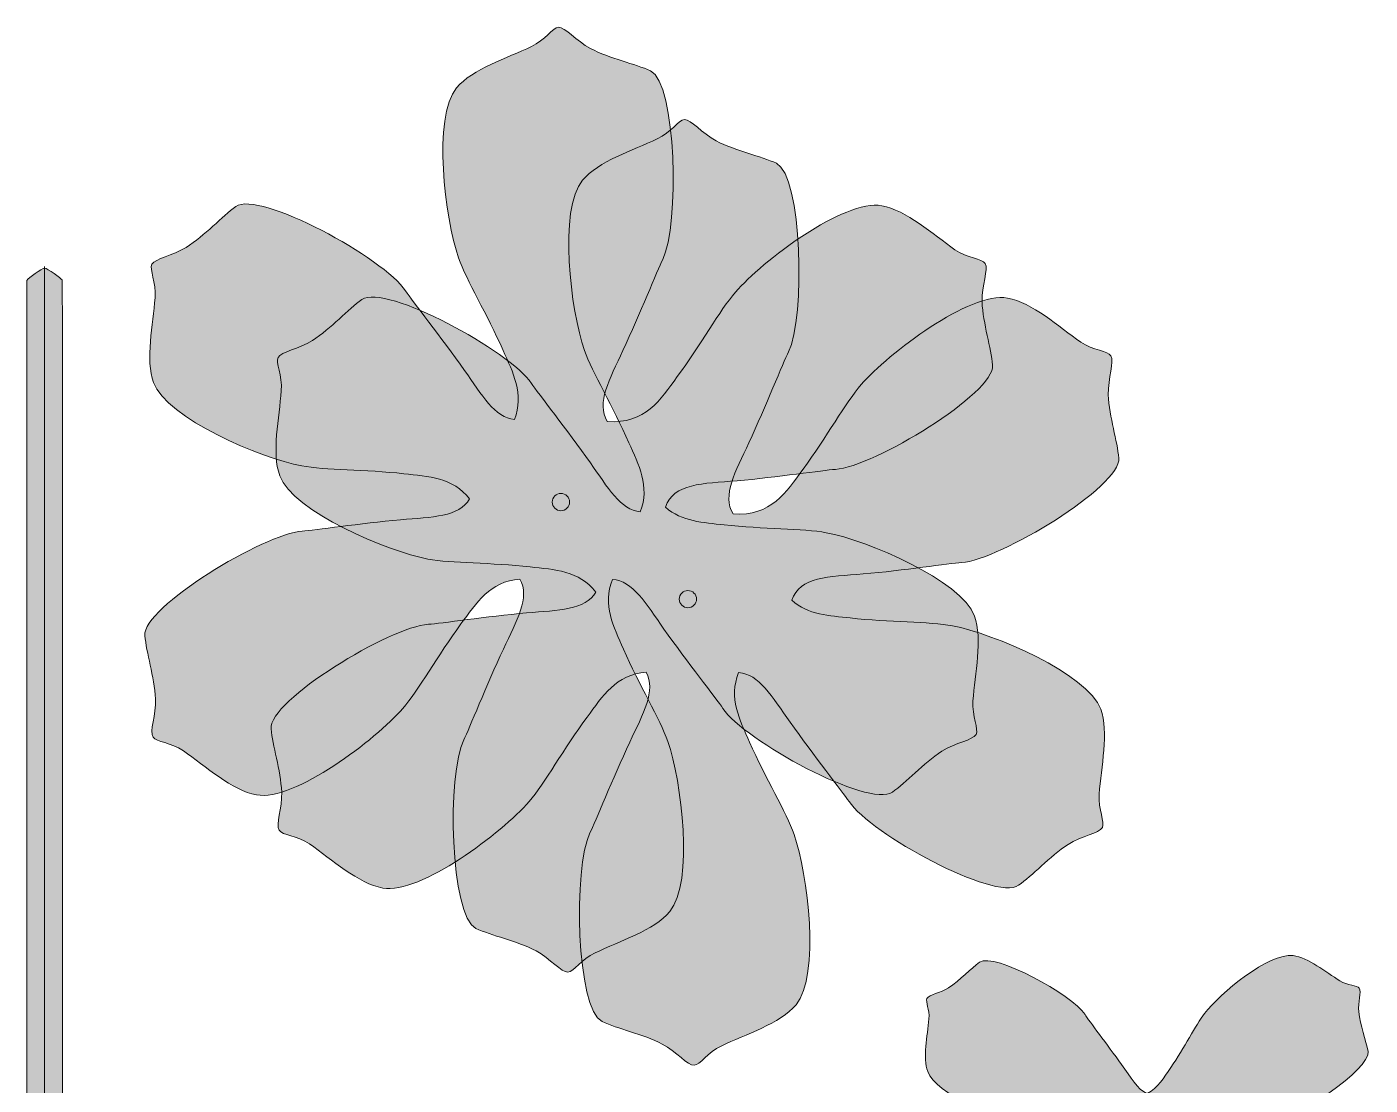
# Model space of a CAD drawing. Header units: inches. Extents: x 0.3 to 8.5, y 0.5 to 11.5.
# Drawn here: x 0.331 to 5.075, y 7.802 to 11.542 of the extents above; entities that cross this region are included whole.
import ezdxf

# ---------------------------------------------------------------- set-up
doc = ezdxf.new("R2010")
doc.units = ezdxf.units.IN
doc.header["$MEASUREMENT"] = 0
doc.layers.add('Paper Pinecone', color=7, linetype='Continuous')

# ---------------------------------------------------------------- blocks, each defined once
blk = doc.blocks.new('block 2')
at = {"layer": 'Paper Pinecone', "true_color": 0x66471f}
h = blk.add_hatch(color=49, dxfattribs=at)
h.dxf.hatch_style = 2
edge = h.paths.add_edge_path()
edge.add_spline(control_points=[(2.8389, 9.9375), (2.9792, 9.95), (3.1431, 9.975), (3.1861, 9.9778), (3.3194, 9.9861), (3.7514, 10.2472), (3.7417, 10.3472), (3.7361, 10.4056), (3.7083, 10.4917), (3.7042, 10.5708), (3.7028, 10.6278), (3.7278, 10.6847), (3.7153, 10.7056), (3.7042, 10.7236), (3.6528, 10.7236), (3.6083, 10.7542), (3.5306, 10.8083), (3.4361, 10.8944), (3.35, 10.9097), (3.2167, 10.9333), (2.9278, 10.7139), (2.8333, 10.6042), (2.7778, 10.5403), (2.7097, 10.4167), (2.6278, 10.3056), (2.5681, 10.2236), (2.5153, 10.1375), (2.3806, 10.1472), (2.3403, 10.2125), (2.3889, 10.2958), (2.4361, 10.3986), (2.4958, 10.5264), (2.5569, 10.6806), (2.5764, 10.7194), (2.6361, 10.8389), (2.625, 11.3431), (2.5333, 11.3861), (2.4792, 11.4111), (2.3903, 11.4292), (2.3208, 11.4653), (2.2708, 11.4917), (2.2319, 11.5417), (2.2083, 11.5403), (2.1875, 11.5389), (2.1611, 11.4944), (2.1125, 11.4722), (2.0264, 11.4306), (1.9042, 11.3931), (1.8486, 11.3264), (1.7625, 11.2222), (1.8069, 10.8639), (1.8556, 10.725), (1.8833, 10.6458), (1.9569, 10.525), (2.0125, 10.3986), (2.0472, 10.3208), (2.0875, 10.2444), (2.0528, 10.1542), (1.9833, 10.1611), (1.9375, 10.2403), (1.8764, 10.3278), (1.7944, 10.4431), (1.6917, 10.5736), (1.6681, 10.6083), (1.5931, 10.7236), (1.1514, 10.9653), (1.0681, 10.9069), (1.0208, 10.8722), (0.9597, 10.8042), (0.8931, 10.7625), (0.8458, 10.7319), (0.7833, 10.7236), (0.7722, 10.7028), (0.7625, 10.6847), (0.7875, 10.6389), (0.7833, 10.5847), (0.7764, 10.4903), (0.7486, 10.3653), (0.7778, 10.2847), (0.825, 10.1583), (1.1583, 10.0167), (1.3014, 9.9903), (1.3833, 9.975), (1.5264, 9.9778), (1.6625, 9.9625), (1.7486, 9.9528), (1.8347, 9.95), (1.8944, 9.8736), (1.8569, 9.8097), (1.7625, 9.8097), (1.65, 9.8), (1.5097, 9.7875), (1.3458, 9.7625), (1.3028, 9.7597), (1.1694, 9.7514), (0.7375, 9.4903), (0.7472, 9.3903), (0.7528, 9.3319), (0.7806, 9.2458), (0.7847, 9.1667), (0.7875, 9.1097), (0.7625, 9.0528), (0.7764, 9.0319), (0.7875, 9.0139), (0.8389, 9.0139), (0.8833, 8.9833), (0.9611, 8.9292), (1.0556, 8.8431), (1.1417, 8.8278), (1.275, 8.8042), (1.5639, 9.0236), (1.6583, 9.1333), (1.7139, 9.1972), (1.7819, 9.3208), (1.8639, 9.4319), (1.9181, 9.5056), (1.9653, 9.5819), (2.0722, 9.5903), (2.1083, 9.525), (2.0611, 9.4444), (2.0139, 9.3431), (1.9542, 9.2153), (1.8931, 9.0611), (1.8736, 9.0222), (1.8139, 8.9028), (1.825, 8.3986), (1.9167, 8.3556), (1.9708, 8.3306), (2.0597, 8.3125), (2.1292, 8.2764), (2.1792, 8.25), (2.2181, 8.2), (2.2417, 8.2014), (2.2625, 8.2028), (2.2889, 8.2472), (2.3375, 8.2694), (2.4236, 8.3111), (2.5458, 8.3486), (2.6014, 8.4153), (2.6875, 8.5194), (2.6431, 8.8778), (2.5944, 9.0167), (2.5667, 9.0958), (2.4931, 9.2167), (2.4375, 9.3431), (2.4028, 9.4222), (2.3625, 9.4986), (2.3986, 9.5889), (2.4708, 9.5847), (2.5167, 9.5042), (2.5806, 9.4139), (2.6625, 9.2986), (2.7653, 9.1681), (2.7889, 9.1333), (2.8625, 9.0208), (3.3042, 8.7792), (3.3875, 8.8375), (3.4361, 8.8708), (3.4958, 8.9389), (3.5625, 8.9819), (3.6097, 9.0125), (3.6722, 9.0208), (3.6833, 9.0417), (3.6931, 9.0597), (3.6681, 9.1056), (3.6722, 9.1597), (3.6792, 9.2542), (3.7069, 9.3792), (3.6778, 9.4597), (3.6306, 9.5861), (3.2972, 9.7278), (3.1542, 9.7542), (3.0722, 9.7694), (2.9292, 9.7667), (2.7931, 9.7819), (2.7194, 9.7903), (2.6444, 9.7931), (2.5861, 9.8444), (2.6153, 9.9292), (2.7167, 9.9278), (2.8389, 9.9375)], knot_values=[0, 0, 0, 0, 1, 1, 1, 2, 2, 2, 3, 3, 3, 4, 4, 4, 5, 5, 5, 6, 6, 6, 7, 7, 7, 8, 8, 8, 9, 9, 9, 10, 10, 10, 11, 11, 11, 12, 12, 12, 13, 13, 13, 14, 14, 14, 15, 15, 15, 16, 16, 16, 17, 17, 17, 18, 18, 18, 19, 19, 19, 20, 20, 20, 21, 21, 21, 22, 22, 22, 23, 23, 23, 24, 24, 24, 25, 25, 25, 26, 26, 26, 27, 27, 27, 28, 28, 28, 29, 29, 29, 30, 30, 30, 31, 31, 31, 32, 32, 32, 33, 33, 33, 34, 34, 34, 35, 35, 35, 36, 36, 36, 37, 37, 37, 38, 38, 38, 39, 39, 39, 40, 40, 40, 41, 41, 41, 42, 42, 42, 43, 43, 43, 44, 44, 44, 45, 45, 45, 46, 46, 46, 47, 47, 47, 48, 48, 48, 49, 49, 49, 50, 50, 50, 51, 51, 51, 52, 52, 52, 53, 53, 53, 54, 54, 54, 55, 55, 55, 56, 56, 56, 57, 57, 57, 58, 58, 58, 59, 59, 59, 60, 60, 60, 60], degree=3, periodic=1)
edge = h.paths.add_edge_path()
edge.add_spline(control_points=[(2.2167, 9.8319), (2.2, 9.8319), (2.1861, 9.8458), (2.1861, 9.8625), (2.1861, 9.8792), (2.2, 9.8931), (2.2167, 9.8931), (2.2333, 9.8931), (2.2472, 9.8792), (2.2472, 9.8625), (2.2472, 9.8458), (2.2333, 9.8319), (2.2167, 9.8319)], knot_values=[0, 0, 0, 0, 1, 1, 1, 2, 2, 2, 3, 3, 3, 4, 4, 4, 4], degree=3, periodic=1)
at = {"layer": 'Paper Pinecone', "true_color": 0xb2906b}
h = blk.add_hatch(color=33, dxfattribs=at)
h.dxf.hatch_style = 2
edge = h.paths.add_edge_path()
edge.add_spline(control_points=[(3.2847, 9.6083), (3.425, 9.6208), (3.5889, 9.6458), (3.6319, 9.6486), (3.7653, 9.6569), (4.1972, 9.9181), (4.1875, 10.0181), (4.1819, 10.0764), (4.1542, 10.1625), (4.15, 10.2417), (4.1486, 10.3014), (4.1722, 10.3583), (4.1597, 10.3792), (4.1486, 10.3972), (4.0972, 10.3972), (4.0528, 10.4278), (3.975, 10.4819), (3.8806, 10.5681), (3.7944, 10.5833), (3.6611, 10.6069), (3.3722, 10.3875), (3.2778, 10.2778), (3.2222, 10.2139), (3.1542, 10.0903), (3.0722, 9.9792), (3.0125, 9.8972), (2.9597, 9.8111), (2.825, 9.8208), (2.7847, 9.8861), (2.8333, 9.9694), (2.8806, 10.0722), (2.9403, 10.2), (3.0014, 10.3542), (3.0208, 10.3931), (3.0806, 10.5125), (3.0694, 11.0167), (2.9778, 11.0597), (2.9236, 11.0847), (2.8347, 11.1028), (2.7653, 11.1389), (2.7153, 11.1653), (2.6764, 11.2153), (2.6528, 11.2139), (2.6319, 11.2125), (2.6056, 11.1681), (2.5569, 11.1458), (2.4708, 11.1042), (2.3486, 11.0667), (2.2931, 11), (2.2069, 10.8958), (2.2514, 10.5375), (2.3, 10.3986), (2.3278, 10.3194), (2.4014, 10.1986), (2.4569, 10.0722), (2.4917, 9.9944), (2.5319, 9.9181), (2.4972, 9.8278), (2.4278, 9.8347), (2.3819, 9.9139), (2.3208, 10.0014), (2.2389, 10.1167), (2.1361, 10.2472), (2.1125, 10.2819), (2.0389, 10.3944), (1.5972, 10.6361), (1.5139, 10.5778), (1.4653, 10.5444), (1.4056, 10.4764), (1.3389, 10.4333), (1.2917, 10.4028), (1.2292, 10.3944), (1.2181, 10.3736), (1.2083, 10.3556), (1.2333, 10.3097), (1.2292, 10.2556), (1.2222, 10.1611), (1.1944, 10.0361), (1.2236, 9.9556), (1.2708, 9.8292), (1.6042, 9.6875), (1.7472, 9.6611), (1.8292, 9.6458), (1.9722, 9.6486), (2.1083, 9.6333), (2.1944, 9.6236), (2.2806, 9.6208), (2.3403, 9.5444), (2.3028, 9.4806), (2.2083, 9.4806), (2.0958, 9.4708), (1.9556, 9.4583), (1.7917, 9.4333), (1.7486, 9.4306), (1.6153, 9.4222), (1.1833, 9.1611), (1.1931, 9.0611), (1.1986, 9.0028), (1.2264, 8.9167), (1.2306, 8.8375), (1.2333, 8.7806), (1.2083, 8.7236), (1.2222, 8.7028), (1.2333, 8.6847), (1.2847, 8.6847), (1.3292, 8.6542), (1.4069, 8.6), (1.5014, 8.5139), (1.5875, 8.4986), (1.7208, 8.475), (2.0097, 8.6944), (2.1042, 8.8042), (2.1597, 8.8681), (2.2278, 8.9917), (2.3097, 9.1028), (2.3639, 9.1764), (2.4111, 9.2528), (2.5181, 9.2611), (2.5542, 9.1958), (2.5069, 9.1153), (2.4597, 9.0139), (2.4, 8.8861), (2.3389, 8.7319), (2.3194, 8.6931), (2.2597, 8.5736), (2.2708, 8.0694), (2.3625, 8.0264), (2.4167, 8.0014), (2.5056, 7.9833), (2.575, 7.9472), (2.625, 7.9208), (2.6639, 7.8708), (2.6875, 7.8722), (2.7083, 7.8736), (2.7347, 7.9181), (2.7833, 7.9403), (2.8694, 7.9819), (2.9917, 8.0194), (3.0472, 8.0861), (3.1333, 8.1903), (3.0889, 8.5486), (3.0403, 8.6875), (3.0125, 8.7667), (2.9389, 8.8875), (2.8833, 9.0139), (2.8486, 9.0931), (2.8083, 9.1694), (2.8444, 9.2597), (2.9167, 9.2556), (2.9625, 9.175), (3.0264, 9.0847), (3.1083, 8.9694), (3.2111, 8.8389), (3.2347, 8.8042), (3.3083, 8.6917), (3.75, 8.45), (3.8333, 8.5083), (3.8819, 8.5417), (3.9417, 8.6097), (4.0083, 8.6528), (4.0556, 8.6833), (4.1181, 8.6917), (4.1292, 8.7125), (4.1389, 8.7306), (4.1139, 8.7764), (4.1181, 8.8306), (4.125, 8.925), (4.1528, 9.05), (4.1236, 9.1306), (4.0764, 9.2569), (3.7431, 9.3986), (3.6, 9.425), (3.5181, 9.4403), (3.375, 9.4375), (3.2389, 9.4528), (3.1653, 9.4611), (3.0903, 9.4639), (3.0319, 9.5153), (3.0611, 9.6), (3.1625, 9.5986), (3.2847, 9.6083)], knot_values=[0, 0, 0, 0, 1, 1, 1, 2, 2, 2, 3, 3, 3, 4, 4, 4, 5, 5, 5, 6, 6, 6, 7, 7, 7, 8, 8, 8, 9, 9, 9, 10, 10, 10, 11, 11, 11, 12, 12, 12, 13, 13, 13, 14, 14, 14, 15, 15, 15, 16, 16, 16, 17, 17, 17, 18, 18, 18, 19, 19, 19, 20, 20, 20, 21, 21, 21, 22, 22, 22, 23, 23, 23, 24, 24, 24, 25, 25, 25, 26, 26, 26, 27, 27, 27, 28, 28, 28, 29, 29, 29, 30, 30, 30, 31, 31, 31, 32, 32, 32, 33, 33, 33, 34, 34, 34, 35, 35, 35, 36, 36, 36, 37, 37, 37, 38, 38, 38, 39, 39, 39, 40, 40, 40, 41, 41, 41, 42, 42, 42, 43, 43, 43, 44, 44, 44, 45, 45, 45, 46, 46, 46, 47, 47, 47, 48, 48, 48, 49, 49, 49, 50, 50, 50, 51, 51, 51, 52, 52, 52, 53, 53, 53, 54, 54, 54, 55, 55, 55, 56, 56, 56, 57, 57, 57, 58, 58, 58, 59, 59, 59, 60, 60, 60, 60], degree=3, periodic=1)
edge = h.paths.add_edge_path()
edge.add_spline(control_points=[(2.6653, 9.4889), (2.6486, 9.4889), (2.6347, 9.5028), (2.6347, 9.5194), (2.6347, 9.5361), (2.6486, 9.55), (2.6653, 9.55), (2.6819, 9.55), (2.6958, 9.5361), (2.6958, 9.5194), (2.6958, 9.5042), (2.6819, 9.4889), (2.6653, 9.4889)], knot_values=[0, 0, 0, 0, 1, 1, 1, 2, 2, 2, 3, 3, 3, 4, 4, 4, 4], degree=3, periodic=1)
at = {"layer": 'Paper Pinecone', "true_color": 0x66471f}
h = blk.add_hatch(color=49, dxfattribs=at)
h.dxf.hatch_style = 2
edge = h.paths.add_edge_path()
edge.add_spline(control_points=[(5.0347, 8.0611), (5.0306, 8.0958), (5.0458, 8.1319), (5.0361, 8.1444), (5.0292, 8.1556), (4.9958, 8.1542), (4.9681, 8.1708), (4.9181, 8.2014), (4.8569, 8.2528), (4.8028, 8.2597), (4.7181, 8.2708), (4.5444, 8.1264), (4.4903, 8.0556), (4.4583, 8.0139), (4.4194, 7.9347), (4.3708, 7.8639), (4.3458, 7.8292), (4.3264, 7.7917), (4.2875, 7.7722), (4.2875, 7.7722), (4.2861, 7.7722), (4.2861, 7.7722), (4.2528, 7.7875), (4.2292, 7.8292), (4.1972, 7.875), (4.1458, 7.9458), (4.0819, 8.0292), (4.0681, 8.0514), (4.0222, 8.1208), (3.7472, 8.2736), (3.6958, 8.2361), (3.6653, 8.2153), (3.6278, 8.1736), (3.5861, 8.1458), (3.5569, 8.1278), (3.5167, 8.1222), (3.5097, 8.1083), (3.5042, 8.0958), (3.5194, 8.0694), (3.5167, 8.0361), (3.5111, 7.9764), (3.4944, 7.8986), (3.5125, 7.85), (3.5417, 7.7708), (3.75, 7.6833), (3.8389, 7.6653), (3.8903, 7.6556), (3.9792, 7.6583), (4.0653, 7.6472), (4.1097, 7.6417), (4.1569, 7.6389), (4.1931, 7.6083), (4.1944, 7.5736), (4.1708, 7.5333), (4.1486, 7.4847), (4.1111, 7.4042), (4.0736, 7.3083), (4.0611, 7.2833), (4.0222, 7.2097), (4.0292, 6.8958), (4.0861, 6.8694), (4.1194, 6.8542), (4.175, 6.8417), (4.2194, 6.8194), (4.2514, 6.8042), (4.275, 6.7722), (4.2889, 6.7722), (4.3014, 6.7736), (4.3194, 6.8), (4.35, 6.8153), (4.4028, 6.8403), (4.4806, 6.8639), (4.5139, 6.9056), (4.5681, 6.9708), (4.5417, 7.1944), (4.5111, 7.2806), (4.4944, 7.3306), (4.4472, 7.4056), (4.4139, 7.4847), (4.3958, 7.525), (4.375, 7.5639), (4.3819, 7.6069), (4.4097, 7.6306), (4.4597, 7.6319), (4.5153, 7.6403), (4.6028, 7.6514), (4.7042, 7.6708), (4.7319, 7.675), (4.8153, 7.6847), (5.075, 7.8569), (5.0681, 7.9208), (5.0597, 7.9611), (5.0403, 8.0139), (5.0347, 8.0611)], knot_values=[0, 0, 0, 0, 1, 1, 1, 2, 2, 2, 3, 3, 3, 4, 4, 4, 5, 5, 5, 6, 6, 6, 7, 7, 7, 8, 8, 8, 9, 9, 9, 10, 10, 10, 11, 11, 11, 12, 12, 12, 13, 13, 13, 14, 14, 14, 15, 15, 15, 16, 16, 16, 17, 17, 17, 18, 18, 18, 19, 19, 19, 20, 20, 20, 21, 21, 21, 22, 22, 22, 23, 23, 23, 24, 24, 24, 25, 25, 25, 26, 26, 26, 27, 27, 27, 28, 28, 28, 29, 29, 29, 30, 30, 30, 31, 31, 31, 31], degree=3, periodic=1)
edge = h.paths.add_edge_path()
edge.add_spline(control_points=[(4.2667, 7.6625), (4.2486, 7.6583), (4.2306, 7.6708), (4.2264, 7.6889), (4.2222, 7.7069), (4.2347, 7.725), (4.2528, 7.7292), (4.2708, 7.7333), (4.2889, 7.7208), (4.2931, 7.7028), (4.2972, 7.6847), (4.2847, 7.6667), (4.2667, 7.6625)], knot_values=[0, 0, 0, 0, 1, 1, 1, 2, 2, 2, 3, 3, 3, 4, 4, 4, 4], degree=3, periodic=1)
at = {"layer": 'Paper Pinecone', "lineweight": 0}
for points, knots in [([(2.8389, 9.9375), (2.9792, 9.95), (3.1431, 9.975), (3.1861, 9.9778), (3.3194, 9.9861), (3.7514, 10.2472), (3.7417, 10.3472), (3.7361, 10.4056), (3.7083, 10.4917), (3.7042, 10.5708), (3.7028, 10.6278), (3.7278, 10.6847), (3.7153, 10.7056), (3.7042, 10.7236), (3.6528, 10.7236), (3.6083, 10.7542), (3.5306, 10.8083), (3.4361, 10.8944), (3.35, 10.9097), (3.2167, 10.9333), (2.9278, 10.7139), (2.8333, 10.6042), (2.7778, 10.5403), (2.7097, 10.4167), (2.6278, 10.3056), (2.5681, 10.2236), (2.5153, 10.1375), (2.3806, 10.1472), (2.3403, 10.2125), (2.3889, 10.2958), (2.4361, 10.3986), (2.4958, 10.5264), (2.5569, 10.6806), (2.5764, 10.7194), (2.6361, 10.8389), (2.625, 11.3431), (2.5333, 11.3861), (2.4792, 11.4111), (2.3903, 11.4292), (2.3208, 11.4653), (2.2708, 11.4917), (2.2319, 11.5417), (2.2083, 11.5403), (2.1875, 11.5389), (2.1611, 11.4944), (2.1125, 11.4722), (2.0264, 11.4306), (1.9042, 11.3931), (1.8486, 11.3264), (1.7625, 11.2222), (1.8069, 10.8639), (1.8556, 10.725), (1.8833, 10.6458), (1.9569, 10.525), (2.0125, 10.3986), (2.0472, 10.3208), (2.0875, 10.2444), (2.0528, 10.1542), (1.9833, 10.1611), (1.9375, 10.2403), (1.8764, 10.3278), (1.7944, 10.4431), (1.6917, 10.5736), (1.6681, 10.6083), (1.5931, 10.7236), (1.1514, 10.9653), (1.0681, 10.9069), (1.0208, 10.8722), (0.9597, 10.8042), (0.8931, 10.7625), (0.8458, 10.7319), (0.7833, 10.7236), (0.7722, 10.7028), (0.7625, 10.6847), (0.7875, 10.6389), (0.7833, 10.5847), (0.7764, 10.4903), (0.7486, 10.3653), (0.7778, 10.2847), (0.825, 10.1583), (1.1583, 10.0167), (1.3014, 9.9903), (1.3833, 9.975), (1.5264, 9.9778), (1.6625, 9.9625), (1.7486, 9.9528), (1.8347, 9.95), (1.8944, 9.8736), (1.8569, 9.8097), (1.7625, 9.8097), (1.65, 9.8), (1.5097, 9.7875), (1.3458, 9.7625), (1.3028, 9.7597), (1.1694, 9.7514), (0.7375, 9.4903), (0.7472, 9.3903), (0.7528, 9.3319), (0.7806, 9.2458), (0.7847, 9.1667), (0.7875, 9.1097), (0.7625, 9.0528), (0.7764, 9.0319), (0.7875, 9.0139), (0.8389, 9.0139), (0.8833, 8.9833), (0.9611, 8.9292), (1.0556, 8.8431), (1.1417, 8.8278), (1.275, 8.8042), (1.5639, 9.0236), (1.6583, 9.1333), (1.7139, 9.1972), (1.7819, 9.3208), (1.8639, 9.4319), (1.9181, 9.5056), (1.9653, 9.5819), (2.0722, 9.5903), (2.1083, 9.525), (2.0611, 9.4444), (2.0139, 9.3431), (1.9542, 9.2153), (1.8931, 9.0611), (1.8736, 9.0222), (1.8139, 8.9028), (1.825, 8.3986), (1.9167, 8.3556), (1.9708, 8.3306), (2.0597, 8.3125), (2.1292, 8.2764), (2.1792, 8.25), (2.2181, 8.2), (2.2417, 8.2014), (2.2625, 8.2028), (2.2889, 8.2472), (2.3375, 8.2694), (2.4236, 8.3111), (2.5458, 8.3486), (2.6014, 8.4153), (2.6875, 8.5194), (2.6431, 8.8778), (2.5944, 9.0167), (2.5667, 9.0958), (2.4931, 9.2167), (2.4375, 9.3431), (2.4028, 9.4222), (2.3625, 9.4986), (2.3986, 9.5889), (2.4708, 9.5847), (2.5167, 9.5042), (2.5806, 9.4139), (2.6625, 9.2986), (2.7653, 9.1681), (2.7889, 9.1333), (2.8625, 9.0208), (3.3042, 8.7792), (3.3875, 8.8375), (3.4361, 8.8708), (3.4958, 8.9389), (3.5625, 8.9819), (3.6097, 9.0125), (3.6722, 9.0208), (3.6833, 9.0417), (3.6931, 9.0597), (3.6681, 9.1056), (3.6722, 9.1597), (3.6792, 9.2542), (3.7069, 9.3792), (3.6778, 9.4597), (3.6306, 9.5861), (3.2972, 9.7278), (3.1542, 9.7542), (3.0722, 9.7694), (2.9292, 9.7667), (2.7931, 9.7819), (2.7194, 9.7903), (2.6444, 9.7931), (2.5861, 9.8444), (2.6153, 9.9292), (2.7167, 9.9278), (2.8389, 9.9375)], [0, 0, 0, 0, 1, 1, 1, 2, 2, 2, 3, 3, 3, 4, 4, 4, 5, 5, 5, 6, 6, 6, 7, 7, 7, 8, 8, 8, 9, 9, 9, 10, 10, 10, 11, 11, 11, 12, 12, 12, 13, 13, 13, 14, 14, 14, 15, 15, 15, 16, 16, 16, 17, 17, 17, 18, 18, 18, 19, 19, 19, 20, 20, 20, 21, 21, 21, 22, 22, 22, 23, 23, 23, 24, 24, 24, 25, 25, 25, 26, 26, 26, 27, 27, 27, 28, 28, 28, 29, 29, 29, 30, 30, 30, 31, 31, 31, 32, 32, 32, 33, 33, 33, 34, 34, 34, 35, 35, 35, 36, 36, 36, 37, 37, 37, 38, 38, 38, 39, 39, 39, 40, 40, 40, 41, 41, 41, 42, 42, 42, 43, 43, 43, 44, 44, 44, 45, 45, 45, 46, 46, 46, 47, 47, 47, 48, 48, 48, 49, 49, 49, 50, 50, 50, 51, 51, 51, 52, 52, 52, 53, 53, 53, 54, 54, 54, 55, 55, 55, 56, 56, 56, 57, 57, 57, 58, 58, 58, 59, 59, 59, 60, 60, 60, 60]), ([(3.2847, 9.6083), (3.425, 9.6208), (3.5889, 9.6458), (3.6319, 9.6486), (3.7653, 9.6569), (4.1972, 9.9181), (4.1875, 10.0181), (4.1819, 10.0764), (4.1542, 10.1625), (4.15, 10.2417), (4.1486, 10.3014), (4.1722, 10.3583), (4.1597, 10.3792), (4.1486, 10.3972), (4.0972, 10.3972), (4.0528, 10.4278), (3.975, 10.4819), (3.8806, 10.5681), (3.7944, 10.5833), (3.6611, 10.6069), (3.3722, 10.3875), (3.2778, 10.2778), (3.2222, 10.2139), (3.1542, 10.0903), (3.0722, 9.9792), (3.0125, 9.8972), (2.9597, 9.8111), (2.825, 9.8208), (2.7847, 9.8861), (2.8333, 9.9694), (2.8806, 10.0722), (2.9403, 10.2), (3.0014, 10.3542), (3.0208, 10.3931), (3.0806, 10.5125), (3.0694, 11.0167), (2.9778, 11.0597), (2.9236, 11.0847), (2.8347, 11.1028), (2.7653, 11.1389), (2.7153, 11.1653), (2.6764, 11.2153), (2.6528, 11.2139), (2.6319, 11.2125), (2.6056, 11.1681), (2.5569, 11.1458), (2.4708, 11.1042), (2.3486, 11.0667), (2.2931, 11), (2.2069, 10.8958), (2.2514, 10.5375), (2.3, 10.3986), (2.3278, 10.3194), (2.4014, 10.1986), (2.4569, 10.0722), (2.4917, 9.9944), (2.5319, 9.9181), (2.4972, 9.8278), (2.4278, 9.8347), (2.3819, 9.9139), (2.3208, 10.0014), (2.2389, 10.1167), (2.1361, 10.2472), (2.1125, 10.2819), (2.0389, 10.3944), (1.5972, 10.6361), (1.5139, 10.5778), (1.4653, 10.5444), (1.4056, 10.4764), (1.3389, 10.4333), (1.2917, 10.4028), (1.2292, 10.3944), (1.2181, 10.3736), (1.2083, 10.3556), (1.2333, 10.3097), (1.2292, 10.2556), (1.2222, 10.1611), (1.1944, 10.0361), (1.2236, 9.9556), (1.2708, 9.8292), (1.6042, 9.6875), (1.7472, 9.6611), (1.8292, 9.6458), (1.9722, 9.6486), (2.1083, 9.6333), (2.1944, 9.6236), (2.2806, 9.6208), (2.3403, 9.5444), (2.3028, 9.4806), (2.2083, 9.4806), (2.0958, 9.4708), (1.9556, 9.4583), (1.7917, 9.4333), (1.7486, 9.4306), (1.6153, 9.4222), (1.1833, 9.1611), (1.1931, 9.0611), (1.1986, 9.0028), (1.2264, 8.9167), (1.2306, 8.8375), (1.2333, 8.7806), (1.2083, 8.7236), (1.2222, 8.7028), (1.2333, 8.6847), (1.2847, 8.6847), (1.3292, 8.6542), (1.4069, 8.6), (1.5014, 8.5139), (1.5875, 8.4986), (1.7208, 8.475), (2.0097, 8.6944), (2.1042, 8.8042), (2.1597, 8.8681), (2.2278, 8.9917), (2.3097, 9.1028), (2.3639, 9.1764), (2.4111, 9.2528), (2.5181, 9.2611), (2.5542, 9.1958), (2.5069, 9.1153), (2.4597, 9.0139), (2.4, 8.8861), (2.3389, 8.7319), (2.3194, 8.6931), (2.2597, 8.5736), (2.2708, 8.0694), (2.3625, 8.0264), (2.4167, 8.0014), (2.5056, 7.9833), (2.575, 7.9472), (2.625, 7.9208), (2.6639, 7.8708), (2.6875, 7.8722), (2.7083, 7.8736), (2.7347, 7.9181), (2.7833, 7.9403), (2.8694, 7.9819), (2.9917, 8.0194), (3.0472, 8.0861), (3.1333, 8.1903), (3.0889, 8.5486), (3.0403, 8.6875), (3.0125, 8.7667), (2.9389, 8.8875), (2.8833, 9.0139), (2.8486, 9.0931), (2.8083, 9.1694), (2.8444, 9.2597), (2.9167, 9.2556), (2.9625, 9.175), (3.0264, 9.0847), (3.1083, 8.9694), (3.2111, 8.8389), (3.2347, 8.8042), (3.3083, 8.6917), (3.75, 8.45), (3.8333, 8.5083), (3.8819, 8.5417), (3.9417, 8.6097), (4.0083, 8.6528), (4.0556, 8.6833), (4.1181, 8.6917), (4.1292, 8.7125), (4.1389, 8.7306), (4.1139, 8.7764), (4.1181, 8.8306), (4.125, 8.925), (4.1528, 9.05), (4.1236, 9.1306), (4.0764, 9.2569), (3.7431, 9.3986), (3.6, 9.425), (3.5181, 9.4403), (3.375, 9.4375), (3.2389, 9.4528), (3.1653, 9.4611), (3.0903, 9.4639), (3.0319, 9.5153), (3.0611, 9.6), (3.1625, 9.5986), (3.2847, 9.6083)], [0, 0, 0, 0, 1, 1, 1, 2, 2, 2, 3, 3, 3, 4, 4, 4, 5, 5, 5, 6, 6, 6, 7, 7, 7, 8, 8, 8, 9, 9, 9, 10, 10, 10, 11, 11, 11, 12, 12, 12, 13, 13, 13, 14, 14, 14, 15, 15, 15, 16, 16, 16, 17, 17, 17, 18, 18, 18, 19, 19, 19, 20, 20, 20, 21, 21, 21, 22, 22, 22, 23, 23, 23, 24, 24, 24, 25, 25, 25, 26, 26, 26, 27, 27, 27, 28, 28, 28, 29, 29, 29, 30, 30, 30, 31, 31, 31, 32, 32, 32, 33, 33, 33, 34, 34, 34, 35, 35, 35, 36, 36, 36, 37, 37, 37, 38, 38, 38, 39, 39, 39, 40, 40, 40, 41, 41, 41, 42, 42, 42, 43, 43, 43, 44, 44, 44, 45, 45, 45, 46, 46, 46, 47, 47, 47, 48, 48, 48, 49, 49, 49, 50, 50, 50, 51, 51, 51, 52, 52, 52, 53, 53, 53, 54, 54, 54, 55, 55, 55, 56, 56, 56, 57, 57, 57, 58, 58, 58, 59, 59, 59, 60, 60, 60, 60]), ([(2.2167, 9.8319), (2.2, 9.8319), (2.1861, 9.8458), (2.1861, 9.8625), (2.1861, 9.8792), (2.2, 9.8931), (2.2167, 9.8931), (2.2333, 9.8931), (2.2472, 9.8792), (2.2472, 9.8625), (2.2472, 9.8458), (2.2333, 9.8319), (2.2167, 9.8319)], [0, 0, 0, 0, 1, 1, 1, 2, 2, 2, 3, 3, 3, 4, 4, 4, 4]), ([(2.6653, 9.4889), (2.6486, 9.4889), (2.6347, 9.5028), (2.6347, 9.5194), (2.6347, 9.5361), (2.6486, 9.55), (2.6653, 9.55), (2.6819, 9.55), (2.6958, 9.5361), (2.6958, 9.5194), (2.6958, 9.5042), (2.6819, 9.4889), (2.6653, 9.4889)], [0, 0, 0, 0, 1, 1, 1, 2, 2, 2, 3, 3, 3, 4, 4, 4, 4]), ([(5.0347, 8.0611), (5.0306, 8.0958), (5.0458, 8.1319), (5.0361, 8.1444), (5.0292, 8.1556), (4.9958, 8.1542), (4.9681, 8.1708), (4.9181, 8.2014), (4.8569, 8.2528), (4.8028, 8.2597), (4.7181, 8.2708), (4.5444, 8.1264), (4.4903, 8.0556), (4.4583, 8.0139), (4.4194, 7.9347), (4.3708, 7.8639), (4.3458, 7.8292), (4.3264, 7.7917), (4.2875, 7.7722), (4.2875, 7.7722), (4.2861, 7.7722), (4.2861, 7.7722), (4.2528, 7.7875), (4.2292, 7.8292), (4.1972, 7.875), (4.1458, 7.9458), (4.0819, 8.0292), (4.0681, 8.0514), (4.0222, 8.1208), (3.7472, 8.2736), (3.6958, 8.2361), (3.6653, 8.2153), (3.6278, 8.1736), (3.5861, 8.1458), (3.5569, 8.1278), (3.5167, 8.1222), (3.5097, 8.1083), (3.5042, 8.0958), (3.5194, 8.0694), (3.5167, 8.0361), (3.5111, 7.9764), (3.4944, 7.8986), (3.5125, 7.85), (3.5417, 7.7708), (3.75, 7.6833), (3.8389, 7.6653), (3.8903, 7.6556), (3.9792, 7.6583), (4.0653, 7.6472), (4.1097, 7.6417), (4.1569, 7.6389), (4.1931, 7.6083), (4.1944, 7.5736), (4.1708, 7.5333), (4.1486, 7.4847), (4.1111, 7.4042), (4.0736, 7.3083), (4.0611, 7.2833), (4.0222, 7.2097), (4.0292, 6.8958), (4.0861, 6.8694), (4.1194, 6.8542), (4.175, 6.8417), (4.2194, 6.8194), (4.2514, 6.8042), (4.275, 6.7722), (4.2889, 6.7722), (4.3014, 6.7736), (4.3194, 6.8), (4.35, 6.8153), (4.4028, 6.8403), (4.4806, 6.8639), (4.5139, 6.9056), (4.5681, 6.9708), (4.5417, 7.1944), (4.5111, 7.2806), (4.4944, 7.3306), (4.4472, 7.4056), (4.4139, 7.4847), (4.3958, 7.525), (4.375, 7.5639), (4.3819, 7.6069), (4.4097, 7.6306), (4.4597, 7.6319), (4.5153, 7.6403), (4.6028, 7.6514), (4.7042, 7.6708), (4.7319, 7.675), (4.8153, 7.6847), (5.075, 7.8569), (5.0681, 7.9208), (5.0597, 7.9611), (5.0403, 8.0139), (5.0347, 8.0611)], [0, 0, 0, 0, 1, 1, 1, 2, 2, 2, 3, 3, 3, 4, 4, 4, 5, 5, 5, 6, 6, 6, 7, 7, 7, 8, 8, 8, 9, 9, 9, 10, 10, 10, 11, 11, 11, 12, 12, 12, 13, 13, 13, 14, 14, 14, 15, 15, 15, 16, 16, 16, 17, 17, 17, 18, 18, 18, 19, 19, 19, 20, 20, 20, 21, 21, 21, 22, 22, 22, 23, 23, 23, 24, 24, 24, 25, 25, 25, 26, 26, 26, 27, 27, 27, 28, 28, 28, 29, 29, 29, 30, 30, 30, 31, 31, 31, 31])]:
    blk.add_open_spline(points, degree=3, knots=knots, dxfattribs=at)
blk = doc.blocks.new('block 3')
at = {"layer": 'Paper Pinecone', "true_color": 0x66471f}
h = blk.add_hatch(color=49, dxfattribs=at)
h.dxf.hatch_style = 2
edge = h.paths.add_edge_path()
edge.add_spline(control_points=[(0.4556, 4.4833), (0.4556, 4.4833), (0.3958, 4.4278), (0.3958, 4.4278), (0.3958, 4.4278), (0.3306, 4.4833), (0.3306, 4.4833), (0.3306, 4.4833), (0.3306, 10.6458), (0.3306, 10.6458), (0.3361, 10.6528), (0.3833, 10.6889), (0.3931, 10.6889), (0.4028, 10.6889), (0.4514, 10.6528), (0.4556, 10.6472), (0.4569, 10.6444), (0.4556, 4.4833), (0.4556, 4.4833)], knot_values=[0, 0, 0, 0, 1, 1, 1, 2, 2, 2, 3, 3, 3, 4, 4, 4, 5, 5, 5, 6, 6, 6, 6], degree=3, periodic=1)
at = {"layer": 'Paper Pinecone', "color": 7, "lineweight": 18, "true_color": 0xffffff}
blk.add_lwpolyline([(0.3931, 10.6944), (0.3931, 4.425)], dxfattribs=at)
at = {"layer": 'Paper Pinecone', "lineweight": 0}
blk.add_open_spline([(0.4556, 4.4833), (0.4556, 4.4833), (0.3958, 4.4278), (0.3958, 4.4278), (0.3958, 4.4278), (0.3306, 4.4833), (0.3306, 4.4833), (0.3306, 4.4833), (0.3306, 10.6458), (0.3306, 10.6458), (0.3361, 10.6528), (0.3833, 10.6889), (0.3931, 10.6889), (0.4028, 10.6889), (0.4514, 10.6528), (0.4556, 10.6472), (0.4569, 10.6444), (0.4556, 4.4833), (0.4556, 4.4833)], degree=3, knots=[0, 0, 0, 0, 1, 1, 1, 2, 2, 2, 3, 3, 3, 4, 4, 4, 5, 5, 5, 6, 6, 6, 6], dxfattribs=at)

msp = doc.modelspace()

# ---------------------------------------------------------------- block references
at = {"layer": 'Paper Pinecone'}
for name in ['block 2', 'block 3']:
    msp.add_blockref(name, (0, 0), dxfattribs=at)

doc.saveas('drawing.dxf')
